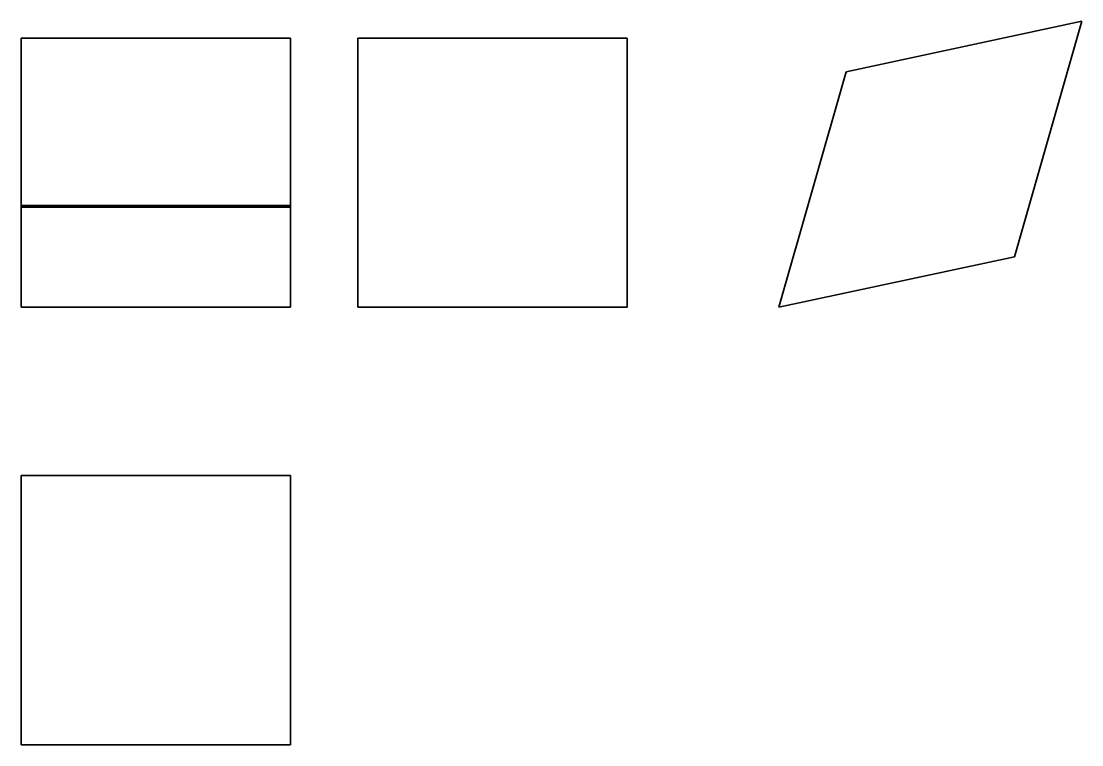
# Model space of a CAD drawing. Extents: x 20 to 335, y 20 to 235.
import ezdxf

# ---------------------------------------------------------------- set-up
doc = ezdxf.new("R2010")
doc.units = 0
doc.layers.add('PDF_000000_100', color=250, linetype='CONTINUOUS', true_color=0x000000)
doc.layers.add('PDF_FF00FF_300', color=6, linetype='CONTINUOUS', true_color=0xff00ff)
picture_1 = doc.add_image_def('image1.png', size_in_pixel=(16, 16))
picture_2 = doc.add_image_def('image2.png', size_in_pixel=(16, 16))

msp = doc.modelspace()

# ---------------------------------------------------------------- linework, layer by layer
at = {"layer": 'PDF_FF00FF_300', "color": 6, "lineweight": 106, "true_color": 0xff00ff}
msp.add_line((20, 180), (100, 180), dxfattribs=at)

# ---------------------------------------------------------------- pictures from other files: only their frames are drawn
at = {"layer": 'PDF_000000_100', "color": 7, "lineweight": 35, "true_color": 0xffffff}
image = msp.add_image(picture_1, insert=(245, 150), size_in_units=(71.59, 72.8), rotation=12.0948, dxfattribs=at)
image.dxf.v_pixel = (1.25, 4.375)
image.dxf.flags = 11
image = msp.add_image(picture_1, insert=(20, 150), size_in_units=(80, 80), dxfattribs=at)
image.dxf.flags = 11
image = msp.add_image(picture_1, insert=(200, 150), size_in_units=(80, 80), rotation=180, dxfattribs=at)
image.dxf.v_pixel = (0, 5)
image.dxf.flags = 11
image = msp.add_image(picture_2, insert=(20, 20), size_in_units=(80, 80), dxfattribs=at)
image.dxf.flags = 11

doc.saveas('drawing.dxf')
